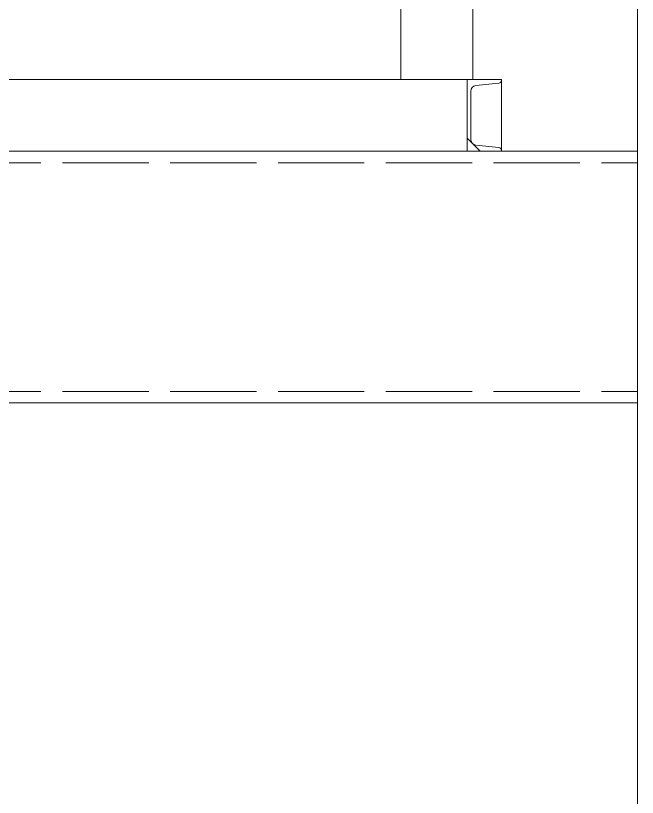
# Model space of a CAD drawing. Header units: millimetres. Extents: x 163705 to 1616509, y 81827 to 302547.
# Drawn here: x 1460670 to 1461536, y 145361 to 146448 of the extents above; entities that cross this region are included whole.
import ezdxf

# ---------------------------------------------------------------- set-up
doc = ezdxf.new("R2010")
doc.units = ezdxf.units.MM
doc.header["$LTSCALE"] = 10
doc.linetypes.add('ACAD_ISO02W100', pattern=[15, 12, -3])
for name, color, linetype, lineweight in [('1-虚线', 8, 'ACAD_ISO02W100', 0), ('1-设备轮廓', 2, 'Continuous', 18), ('1-钢构', 6, 'Continuous', 0)]:
    doc.layers.add(name, color=color, linetype=linetype, lineweight=lineweight)

# ---------------------------------------------------------------- blocks, each defined once
blk = doc.blocks.new('*U262')
blk.add_line((0, 16000), (0, 0))
blk = doc.blocks.new('*U293')
for p, q in [((0, 350), (4700, 350)), ((4700, 350), (4700, 0)), ((0, 0), (4700, 0))]:
    blk.add_line(p, q)
at = {"layer": '1-虚线'}
for p, q in [((0, 334), (4700, 334)), ((0, 16), (4700, 16))]:
    blk.add_line(p, q, dxfattribs=at)
blk = doc.blocks.new('A$Cefa923cd')
at = {"lineweight": 18}
h = blk.add_hatch(dxfattribs=at)
h.set_pattern_fill('ANSI31', color=256, scale=30, style=0)
h.set_pattern_definition([(45, (-6058.445, -4420.5), (-67.3519, 67.3519), [])])
edge = h.paths.add_edge_path(flags=0)
edge.add_arc((221.8, 1036.8), 4, 180, 264)
edge.add_line((221.4, 1032.8), (253.3, 1029.5))
edge.add_arc((252.5, 1021.5), 8, 0, 84, ccw=False)
edge.add_line((260.5, 1021.5), (260.5, 954.5))
edge.add_arc((252.5, 954.5), 8, 276, 360, ccw=False)
edge.add_line((253.3, 946.5), (221.4, 943.2))
edge.add_arc((221.8, 939.2), 4, 96, 180)
edge.add_line((217.8, 939.2), (217.8, 938))
edge.add_line((217.8, 938), (265.8, 938))
edge.add_line((265.8, 938), (265.8, 1038))
edge.add_line((265.8, 1038), (217.8, 1038))
edge.add_line((217.8, 1038), (217.8, 1036.8))
at = {"layer": '1-设备轮廓'}
for p, q in [((257.8, 2062.7), (257.8, 1038)), ((357.8, 1966.3), (357.8, 1038)), ((217.8, 1036.8), (217.8, 1038)), ((217.8, 1038), (265.8, 1038)), ((217.8, 939.2), (217.8, 1036.8)), ((253.3, 1029.5), (221.4, 1032.8)), ((265.8, 1038), (265.8, 938)), ((915.8, 1038), (265.8, 1038)), ((265.8, 1038), (357.8, 1038)), ((260.5, 954.5), (260.5, 1021.5)), ((221.4, 943.2), (253.3, 946.5)), ((217.8, 938), (217.8, 939.2)), ((265.8, 938), (217.8, 938)), ((917.8, 938), (265.8, 938))]:
    blk.add_line(p, q, dxfattribs=at)
for centre, radius, start, end in [((221.8, 1036.8), 4, 180, 264), ((252.5, 1021.5), 8, 0, 84), ((252.5, 954.5), 8, 276, 0), ((221.8, 939.2), 4, 96, 180)]:
    blk.add_arc(centre, radius, start, end, dxfattribs=at)

msp = doc.modelspace()

# ---------------------------------------------------------------- block references
at = {"xscale": -1}
msp.add_blockref('A$Cefa923cd', (1461564.379, 145321.632), dxfattribs=at)
at = {"layer": '1-钢构'}
for name, p in [('*U262', (1461535.648, 143059.632)), ('*U293', (1456835.648, 145909.632))]:
    msp.add_blockref(name, p, dxfattribs=at)

doc.saveas('drawing.dxf')
